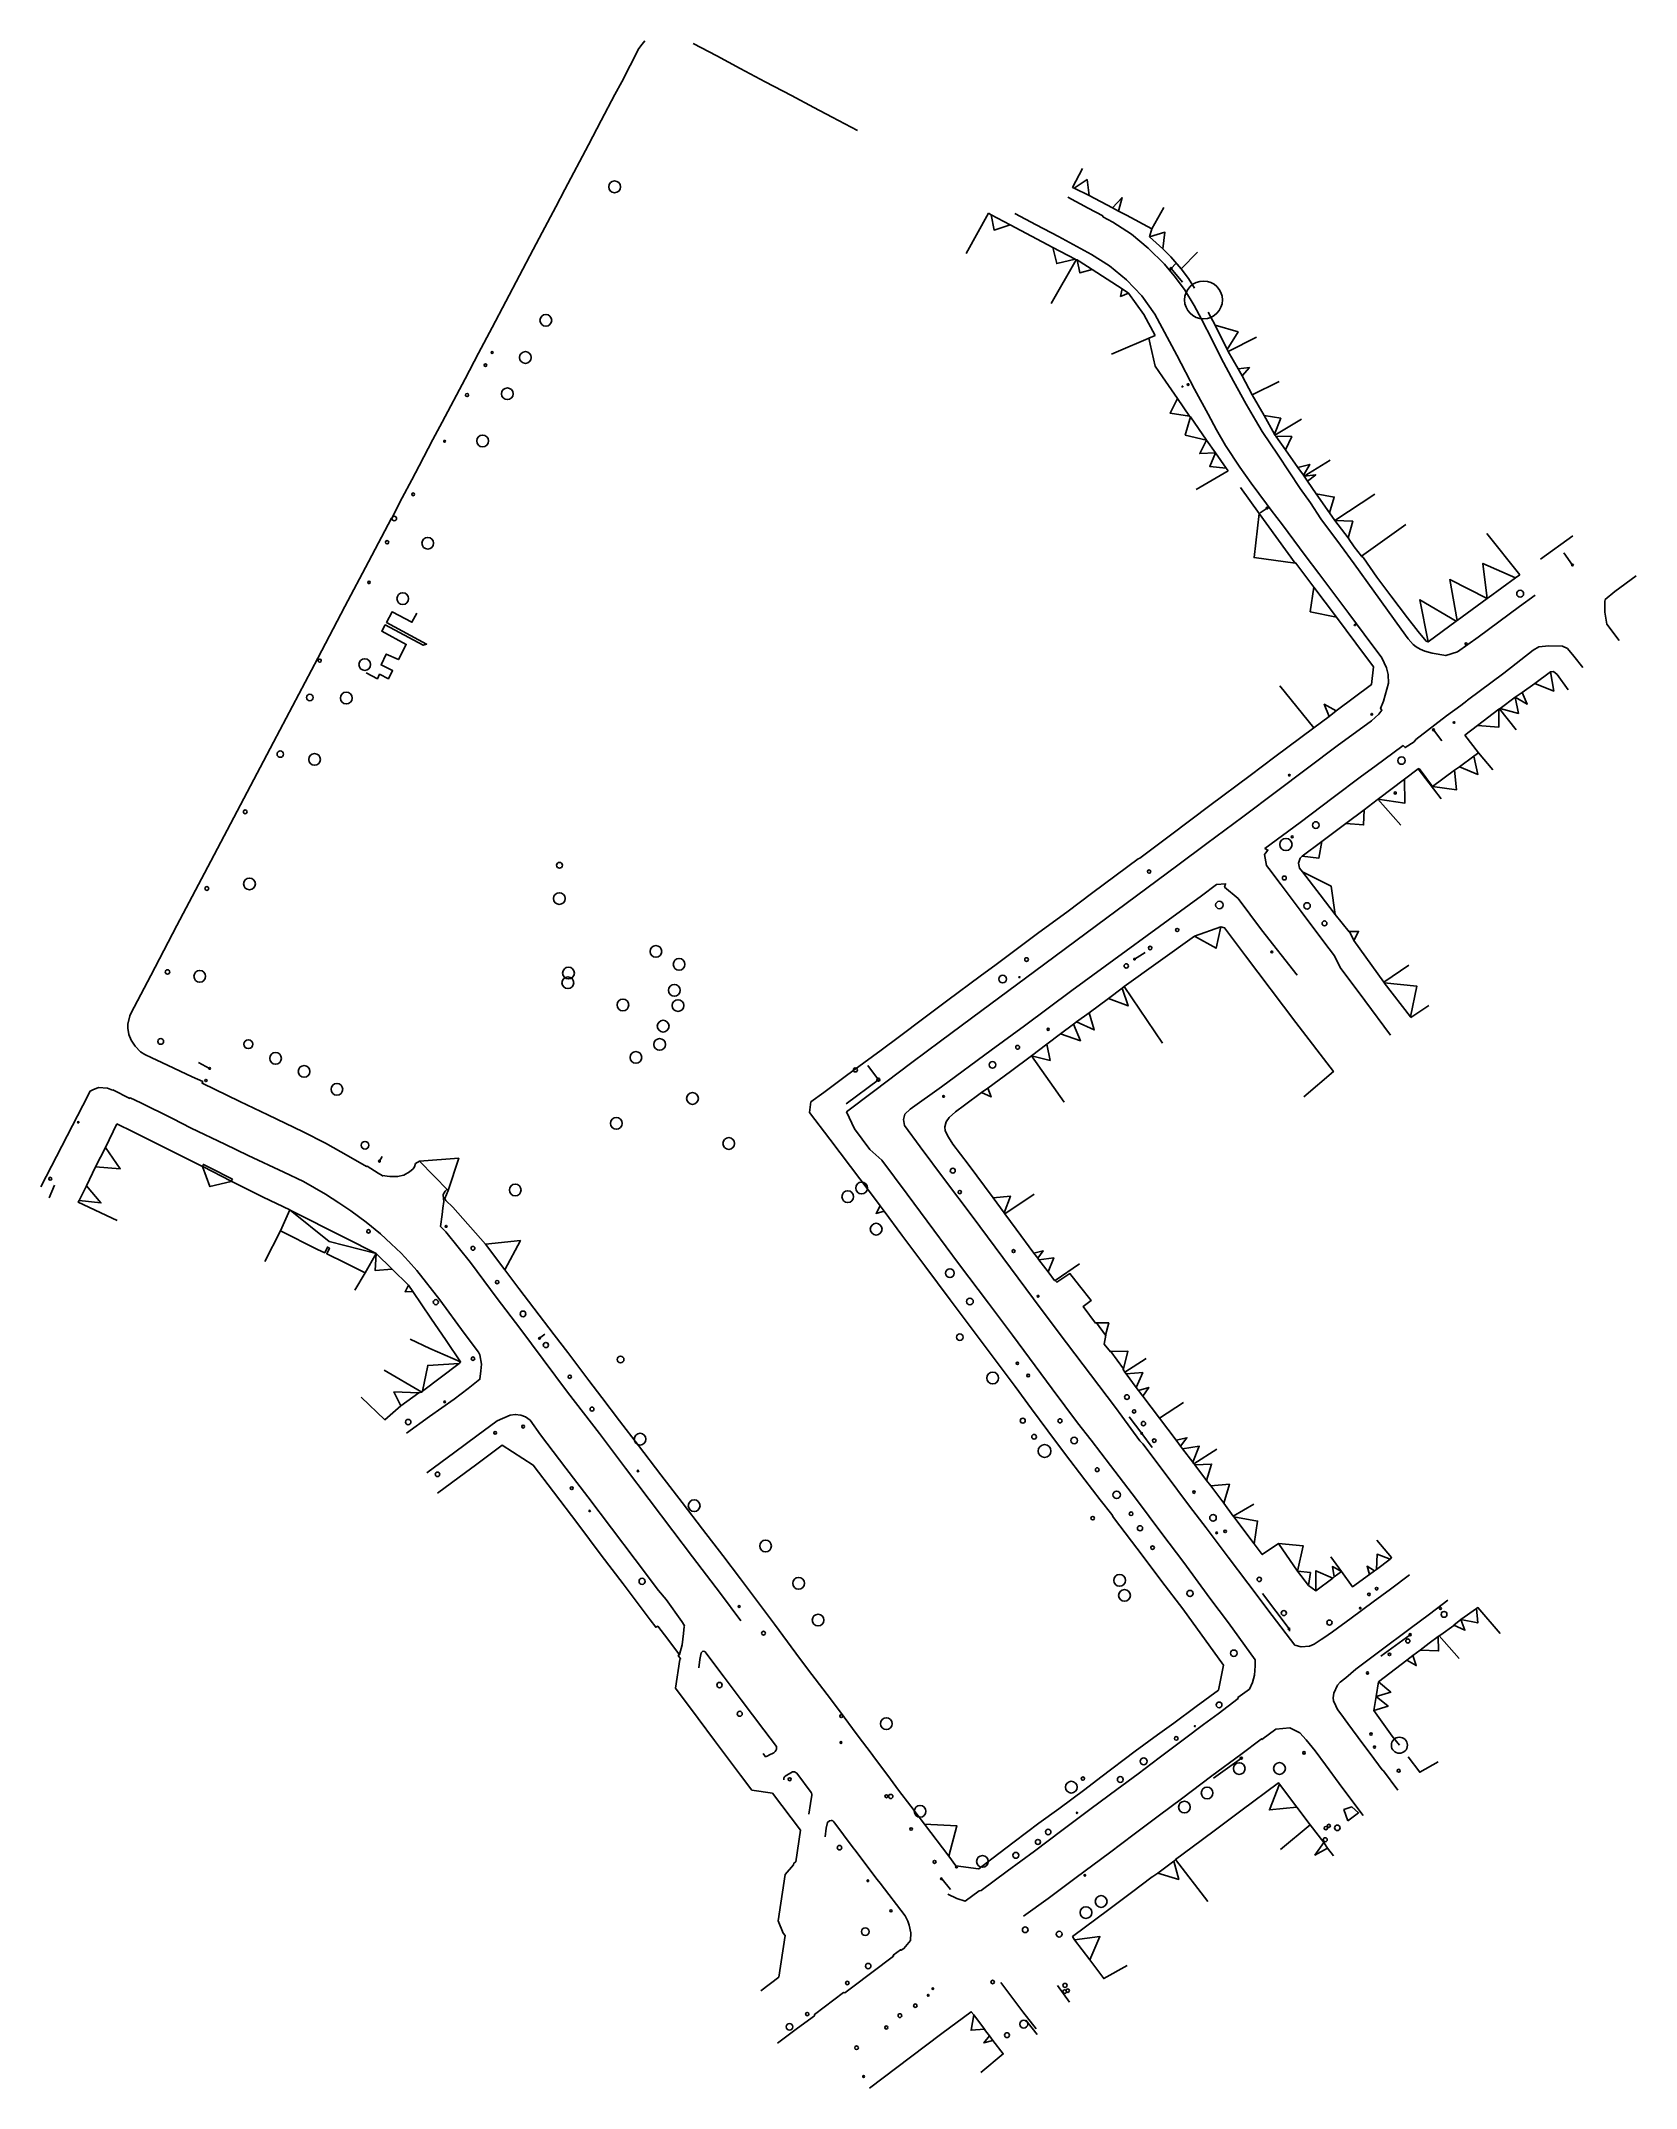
# Model space of a CAD drawing. Header units: metres. Extents: x 1059217 to 1059465, y 870775 to 871094.
import ezdxf

# ---------------------------------------------------------------- set-up
doc = ezdxf.new("R2010")
doc.units = ezdxf.units.M
for name, color, linetype in [('ARBOL', 124, 'Continuous'), ('ENTRADA', 153, 'Continuous'), ('PARAMENTO', 30, 'Continuous'), ('POSTES_TENSOR', 251, 'Continuous'), ('VIA', 253, 'Continuous')]:
    doc.layers.add(name, color=color, linetype=linetype)
doc.layers.add('FALTA PUNTO', color=1, linetype='Continuous', plot=False)

msp = doc.modelspace()

# ---------------------------------------------------------------- linework, layer by layer
at = {"layer": 'ARBOL', "elevation": 963.28}
msp.add_lwpolyline([(1059420.42, 870816.84), (1059421.03, 870817.29), (1059422.06, 870818.1), (1059421.01, 870819.01), (1059419.79, 870818.58)], close=True, dxfattribs=at)
at = {"layer": 'ARBOL'}
for centre, radius in [((1059306.1, 871071.55, 969.4), 0.924), ((1059295.38, 871050.74, 969.25), 0.914), ((1059285.96, 871043.75, 969.16), 0.2), ((1059286.99, 871045.73, 969.18), 0.152), ((1059292.19, 871044.95, 969.2), 0.914), ((1059289.38, 871039.29, 969.16), 0.914), ((1059283.1, 871039.09, 969.11), 0.24), ((1059279.59, 871031.89, 969.01), 0.135), ((1059285.52, 871031.94, 969.07), 0.914), ((1059274.71, 871023.62, 968.89), 0.214), ((1059270.64, 871016.15, 968.77), 0.26), ((1059276.97, 871015.99, 968.87), 0.914), ((1059267.82, 871009.88, 968.72), 0.192), ((1059273.08, 871007.36, 968.73), 0.914), ((1059447.26, 871008.13, 965.17), 0.537), ((1059267.15, 870997.08, 968.61), 0.914), ((1059258.59, 870991.95, 968.51), 0.498), ((1059264.27, 870991.86, 968.53), 0.914), ((1059436.95, 870988.05, 965.24), 0.113), ((1059253.98, 870983.12, 968.63), 0.497), ((1059259.33, 870982.29, 968.49), 0.914), ((1059428.77, 870982.11, 965.48), 0.58), ((1059427.79, 870977.06, 965.32), 0.162), ((1059248.52, 870974.12, 968.37), 0.289), ((1059410.75, 870969.03, 965.19), 0.954), ((1059415.4, 870972.06, 965.16), 0.523), ((1059249.18, 870962.89, 968.3), 0.914), ((1059297.51, 870965.79, 968.53), 0.451), ((1059389.41, 870964.81, 965.36), 0.263), ((1059410.5, 870963.81, 965.04), 0.302), ((1059242.53, 870962.18, 968.38), 0.294), ((1059297.48, 870960.6, 967.84), 0.914), ((1059400.37, 870959.6, 965.14), 0.583), ((1059414.04, 870959.46, 964.97), 0.498), ((1059416.75, 870956.73, 965.03), 0.38), ((1059393.8, 870955.71, 965.04), 0.249), ((1059312.53, 870952.36, 966.98), 0.914), ((1059316.15, 870950.35, 966.97), 0.914), ((1059370.31, 870951.09, 965.11), 0.289), ((1059389.58, 870952.9, 965.03), 0.279), ((1059236.4, 870949.17, 968.35), 0.346), ((1059241.43, 870948.48, 968.2), 0.914), ((1059298.81, 870947.48, 967.16), 0.914), ((1059298.91, 870948.99, 967.26), 0.914), ((1059366.59, 870948.05, 965.07), 0.599), ((1059385.85, 870950.1, 964.98), 0.339), ((1059307.39, 870944.02, 967.19), 0.914), ((1059315.41, 870946.3, 966.96), 0.914), ((1059315.98, 870943.92, 966.94), 0.914), ((1059313.67, 870940.71, 966.96), 0.914), ((1059235.34, 870938.34, 968.28), 0.448), ((1059249, 870937.9, 968.25), 0.692), ((1059313.12, 870937.86, 966.96), 0.914), ((1059373.69, 870940.22, 964.99), 0.173), ((1059253.25, 870935.69, 968.19), 0.914), ((1059309.42, 870935.84, 967.03), 0.914), ((1059365, 870934.67, 964.96), 0.516), ((1059368.92, 870937.42, 964.88), 0.297), ((1059257.7, 870933.65, 968.12), 0.914), ((1059262.81, 870930.87, 967.97), 0.914), ((1059343.62, 870933.89, 965.17), 0.318), ((1059318.24, 870929.44, 966.89), 0.914), ((1059222.49, 870925.73, 968.32), 0.107), ((1059306.36, 870925.56, 967.12), 0.914), ((1059267.19, 870922.15, 966.89), 0.602), ((1059323.89, 870922.42, 966.5), 0.914), ((1059218.13, 870916.92, 968.52), 0.227), ((1059290.61, 870915.18, 966.63), 0.914), ((1059344.6, 870915.48, 965.63), 0.914), ((1059358.81, 870918.18, 964.64), 0.386), ((1059342.44, 870914.13, 965.26), 0.914), ((1059346.87, 870909.07, 965.06), 0.914), ((1059267.74, 870908.72, 966.27), 0.273), ((1059284.02, 870906.08, 966.05), 0.294), ((1059368.28, 870905.64, 964.37), 0.234), ((1059358.36, 870902.21, 964.45), 0.692), ((1059287.79, 870900.82, 965.85), 0.266), ((1059278.23, 870897.69, 965.76), 0.399), ((1059291.82, 870895.86, 965.71), 0.445), ((1059361.49, 870897.79, 964.42), 0.523), ((1059295.38, 870891, 965.48), 0.402), ((1059359.9, 870892.22, 964.69), 0.507), ((1059284.01, 870888.87, 965.51), 0.274), ((1059307.03, 870888.75, 965.52), 0.528), ((1059365.04, 870885.86, 964.41), 0.914), ((1059368.88, 870888.17, 964.23), 0.188), ((1059299.11, 870886.06, 965.27), 0.252), ((1059370.57, 870886.25, 964.25), 0.22), ((1059302.58, 870881.02, 965.02), 0.304), ((1059385.96, 870882.89, 963.79), 0.358), ((1059387.07, 870880.66, 963.87), 0.256), ((1059273.92, 870879, 965.49), 0.422), ((1059287.48, 870877.32, 965.38), 0.191), ((1059291.84, 870878.29, 965.29), 0.224), ((1059310.07, 870876.33, 965.12), 0.914), ((1059369.72, 870879.21, 964.34), 0.388), ((1059375.52, 870879.19, 964.17), 0.321), ((1059388.54, 870878.76, 963.85), 0.327), ((1059371.49, 870876.7, 964.23), 0.365), ((1059373.12, 870874.48, 964.34), 1), ((1059377.74, 870876.12, 964.12), 0.515), ((1059390.21, 870876.1, 963.77), 0.284), ((1059278.48, 870870.84, 965.41), 0.354), ((1059381.33, 870871.57, 964.09), 0.29), ((1059299.41, 870868.69, 964.98), 0.226), ((1059384.36, 870867.66, 963.82), 0.579), ((1059396.4, 870868.07, 963.46), 0.184), ((1059302.21, 870865.15, 964.9), 0.108), ((1059318.5, 870865.96, 965.23), 0.914), ((1059386.61, 870864.71, 963.84), 0.285), ((1059399.38, 870864.06, 963.61), 0.514), ((1059380.62, 870864.01, 964.36), 0.274), ((1059388, 870862.44, 963.78), 0.402), ((1059401.28, 870861.96, 963.46), 0.2), ((1059329.63, 870859.68, 964.74), 0.914), ((1059389.95, 870859.42, 963.8), 0.283), ((1059384.82, 870854.32, 964.31), 0.914), ((1059406.59, 870854.47, 963.3), 0.347), ((1059310.39, 870854.16, 964.78), 0.479), ((1059334.78, 870853.86, 964.51), 0.914), ((1059385.58, 870851.97, 964.3), 0.914), ((1059395.8, 870852.28, 963.45), 0.48), ((1059423.69, 870852.14, 963.35), 0.209), ((1059424.89, 870853.02, 963.39), 0.21), ((1059337.82, 870848.13), 0.914), ((1059410.42, 870849.22, 963.28), 0.395), ((1059435.39, 870849.02, 964.03), 0.449), ((1059329.31, 870846.09, 964.37), 0.289), ((1059417.53, 870847.73, 963.24), 0.398), ((1059402.62, 870842.96, 963.68), 0.501), ((1059426.88, 870842.79, 963.38), 0.207), ((1059429.75, 870844.87, 963.3), 0.328), ((1059423.47, 870839.89, 963.26), 0.168), ((1059322.45, 870838, 964.39), 0.415), ((1059325.6, 870833.52, 964.48), 0.391), ((1059341.43, 870833.16, 964.11), 0.233), ((1059348.45, 870831.98, 964.35), 0.914), ((1059400.32, 870834.9, 963.44), 0.445), ((1059393.65, 870829.68, 963.34), 0.28), ((1059396.56, 870831.59, 963.29), 0.0851), ((1059424.03, 870830.35, 963.26), 0.18), ((1059388.57, 870826.11, 963.56), 0.523), ((1059413.56, 870827.43, 963.43), 0.201), ((1059333.39, 870823.32, 964.16), 0.242), ((1059377.29, 870822.08, 964.24), 0.914), ((1059384.93, 870823.27, 963.5), 0.45), ((1059403.47, 870824.98, 963.35), 0.914), ((1059409.74, 870824.99, 963.51), 0.914), ((1059428.32, 870824.64, 963.28), 0.236), ((1059348.46, 870820.67, 963.79), 0.226), ((1059349.14, 870820.63, 963.85), 0.329), ((1059394.92, 870818.97, 963.43), 0.914), ((1059398.46, 870821.18, 963.42), 0.914), ((1059353.72, 870818.32, 964.26), 0.914), ((1059378.18, 870818.07, 963.48), 0.0926), ((1059352.32, 870815.56, 963.88), 0.199), ((1059372.09, 870813.54, 963.61), 0.389), ((1059373.69, 870815.1, 963.63), 0.425), ((1059416.87, 870813.89, 963.51), 0.316), ((1059416.97, 870815.7, 963.55), 0.266), ((1059417.43, 870816.06, 963.62), 0.246), ((1059418.76, 870815.74, 963.41), 0.432), ((1059341.15, 870812.65, 964.02), 0.35), ((1059355.98, 870810.43, 963.8), 0.232), ((1059363.44, 870810.5, 964.43), 0.914), ((1059368.65, 870811.46, 963.7), 0.459), ((1059345.57, 870807.49, 963.97), 0.123), ((1059359.4, 870809.65, 963.73), 0.141), ((1059381.94, 870804.26, 963.75), 0.914), ((1059349.17, 870802.81, 963.95), 0.17), ((1059379.57, 870802.53, 963.74), 0.914), ((1059345.17, 870799.56, 964), 0.594), ((1059370.1, 870799.85, 963.73), 0.439), ((1059375.41, 870799.18, 963.85), 0.455), ((1059345.63, 870794.2, 963.85), 0.419), ((1059342.37, 870791.56, 963.92), 0.266), ((1059365.03, 870791.71, 963.71), 0.278), ((1059376.3, 870791.18, 963.66), 0.321), ((1059352.97, 870788.02, 963.82), 0.275), ((1059354.99, 870789.64, 963.83), 0.136), ((1059376.27, 870790.22, 963.63), 0.287), ((1059376.73, 870790.36, 963.66), 0.282), ((1059333.36, 870784.72, 963.99), 0.5), ((1059336.13, 870786.7, 963.91), 0.262), ((1059348.45, 870784.62, 963.92), 0.242), ((1059350.57, 870786.47, 963.89), 0.293), ((1059369.87, 870785.14, 963.77), 0.62), ((1059343.81, 870781.46, 963.94), 0.284), ((1059367.27, 870783.42, 963.74), 0.376), ((1059344.91, 870776.98, 963.92), 0.132)]:
    msp.add_circle(centre, radius, dxfattribs=at)
at = {"layer": 'ENTRADA'}
for points in [[(1059377.76, 871071.33), (1059380.06, 871070.18), (1059379.76, 871072.68)], [(1059425.06, 870976.08), (1059425.18, 870976.17), (1059429.25, 870979.19), (1059429.29, 870975.48)], [(1059420.07, 870972.29), (1059422.94, 870974.46), (1059422.84, 870972.08)], [(1059413.28, 870967.22), (1059416.36, 870969.52), (1059415.85, 870966.9)], [(1059418.42, 870958.1), (1059418.42, 870958.1), (1059416.06, 870961.16), (1059413.31, 870964.76), (1059417.82, 870962.53)], [(1059396.5, 870954.72), (1059400.59, 870956.18), (1059399.85, 870952.87)], [(1059421.34, 870954.09), (1059420.66, 870955.45), (1059422.08, 870955.49)], [(1059430.15, 870942.18), (1059426.08, 870947.47), (1059431.17, 870946.93)], [(1059383.07, 870945.01), (1059385.2, 870946.62), (1059386.14, 870943.88)], [(1059375.59, 870939.5), (1059377.65, 870941.02), (1059378.72, 870938.45)], [(1059378.08, 870941.37), (1059380.07, 870942.79), (1059380.86, 870940.14)], [(1059371.07, 870936.09), (1059373.48, 870937.88), (1059373.98, 870935.36)], [(1059363.3, 870930.38), (1059364.26, 870931.07), (1059364.79, 870929.69)], [(1059366.83, 870911.63), (1059365.09, 870913.96), (1059367.8, 870914.22)], [(1059372.07, 870904.56), (1059371.46, 870905.31), (1059372.88, 870905.69)], [(1059373.67, 870902.41), (1059372.25, 870904.28), (1059374.56, 870904.6)], [(1059382.64, 870892.55), (1059381.21, 870894.47), (1059383.12, 870894.45)], [(1059385.42, 870887.28), (1059383.43, 870889.98), (1059386.12, 870890.04)], [(1059387.41, 870884.39), (1059385.85, 870886.49), (1059388.42, 870886.72)], [(1059388.44, 870883.04), (1059387.76, 870883.93), (1059389.36, 870884.41)], [(1059394.29, 870875.22), (1059393.66, 870876.16), (1059395.3, 870876.54)], [(1059396.23, 870872.72), (1059394.63, 870874.8), (1059397.23, 870875.23)], [(1059398.39, 870869.9), (1059396.52, 870872.33), (1059399.15, 870872.45)], [(1059401.05, 870866.38), (1059399.04, 870869.05), (1059401.93, 870869.29)], [(1059402.61, 870864.24), (1059406.34, 870863.55), (1059405.8, 870860)], [(1059412.54, 870855.73), (1059409.6, 870860.05), (1059413.45, 870859.69)], [(1059427.01, 870857.6), (1059424.85, 870856.01), (1059424.96, 870858.38)], [(1059414.25, 870853.5), (1059412.54, 870855.73), (1059414.56, 870855.53)], [(1059418.07, 870854.65), (1059415.43, 870852.71), (1059415.43, 870855.82)], [(1059419.39, 870855.69), (1059418.26, 870854.86), (1059417.98, 870856.48)], [(1059424.56, 870855.81), (1059423.4, 870856.52), (1059423.78, 870855.23)], [(1059440.47, 870849.93), (1059438.02, 870848.2), (1059440.64, 870847.68)], [(1059438.02, 870848.2), (1059437.75, 870848), (1059436.94, 870847.35), (1059438.64, 870846.54)], [(1059390.77, 870808.7), (1059393.26, 870810.57), (1059394.03, 870807.69)], [(1059380.17, 870795.17), (1059377.79, 870798.31), (1059381.76, 870798.79)]]:
    msp.add_lwpolyline(points, close=True, dxfattribs=at)
for points, elevation in [([(1059383.71, 871068.28), (1059384.67, 871067.75), (1059385.2, 871069.88)], 966.77), ([(1059367.74, 871065.64), (1059364.78, 871067.18), (1059365.25, 871064.8)], 966.6), ([(1059389.5, 871063.76), (1059391.54, 871061.9), (1059391.89, 871064.47)], 966.77), ([(1059377.87, 871060.25), (1059374.41, 871062.09), (1059375.03, 871059.6)], 966.6), ([(1059380.54, 871058.69), (1059378.49, 871059.97), (1059378.22, 871060.17), (1059378.64, 871058.13)], 966.28), ([(1059386.19, 871054.95), (1059385.24, 871055.65), (1059384.96, 871054.48)], 966.28), ([(1059401.61, 871046.19), (1059399.7, 871049.97), (1059403.28, 871048.94)], 965.65), ([(1059403.91, 871042.07), (1059403.3, 871043.19), (1059405.06, 871043.37)], 965.65), ([(1059393.84, 871038.55), (1059395.74, 871035.82), (1059392.68, 871036.27)], 966.28), ([(1059395.85, 871035.68), (1059395.06, 871032.86), (1059398.37, 871032.08)], 966.28), ([(1059408.98, 871033), (1059407.34, 871035.89), (1059409.95, 871035.49)], 965.65), ([(1059398.37, 871032.08), (1059397.3, 871029.97), (1059399.77, 871030.07)], 966.02), ([(1059410.69, 871030.56), (1059409.16, 871032.66), (1059411.65, 871032.62)], 965.65), ([(1059399.77, 871030.07), (1059398.87, 871027.96), (1059401.44, 871027.68)], 965.97), ([(1059413.49, 871026.61), (1059412.62, 871027.79), (1059414.45, 871028.29)], 965.65), ([(1059414.11, 871025.65), (1059413.6, 871026.45), (1059415.4, 871026.67)], 965.65), ([(1059417.52, 871020.71), (1059415.47, 871023.7), (1059418.27, 871023.18)], 965.65), ([(1059412.2, 871012.87), (1059406.59, 871020.63), (1059405.79, 871013.76)], 965.47), ([(1059420.43, 871016.84), (1059418.39, 871019.53), (1059421.15, 871019.43)], 965.64), ([(1059446.53, 871010.62), (1059442.25, 871007.5), (1059442.13, 871007.38), (1059441.44, 871012.84)], 965.24), ([(1059418.61, 871004.46), (1059415.12, 871009.15), (1059414.55, 871005.31)], 965.47), ([(1059442.13, 871007.38), (1059437.42, 871003.97), (1059436.27, 871010.32)], 965.05), ([(1059437.27, 871003.85), (1059432.9, 871000.62), (1059431.62, 871007.18)], 965.08), ([(1059449.57, 870994.13), (1059452, 870995.93), (1059452.5, 870992.94)], 965.23), ([(1059446.49, 870991.98), (1059447.56, 870992.73), (1059448.33, 870990.9)], 965.23), ([(1059418.6, 870989.87), (1059417.46, 870988.99), (1059416.71, 870990.89)], 965.47), ([(1059440.6, 870987.56), (1059443.95, 870990.14), (1059443.92, 870987.31)], 965.33), ([(1059444.12, 870990.23), (1059446.49, 870991.98), (1059446.98, 870989.47)], 965.23), ([(1059437.78, 870981.16), (1059440.04, 870982.81), (1059440.67, 870979.95)], 965.23), ([(1059433.61, 870978.09), (1059437.04, 870980.64), (1059437.31, 870977.53)], 965.23), ([(1059226.73, 870921.78), (1059225.2, 870918.76), (1059229.04, 870918.48)], 968.45), ([(1059241.85, 870918.86), (1059241.89, 870918.83), (1059246.33, 870916.53), (1059246.31, 870916.51), (1059243.01, 870915.71)], 967.43), ([(1059223.76, 870915.84), (1059222.61, 870913.56), (1059226.01, 870913.15)], 968.5), ([(1059348.13, 870911.86), (1059346.85, 870911.51), (1059347.49, 870912.72)], 963.7), ([(1059268.91, 870905.25), (1059264.1, 870907.72), (1059255.52, 870912.02), (1059261.62, 870907.15)], 966.12), ([(1059289.01, 870902.72), (1059285.95, 870906.75), (1059291.42, 870907.3)], 963.7), ([(1059271.42, 870902.84), (1059268.77, 870902.64), (1059268.91, 870905.25)], 966.12), ([(1059273.97, 870900.34), (1059274.63, 870899.36), (1059273.44, 870899.32)], 966.03), ([(1059281.87, 870888.15), (1059276.98, 870887.84), (1059276.13, 870883.81)], 965.51), ([(1059275.56, 870883.55), (1059272.78, 870881.52), (1059271.7, 870883.69)], 965.65), ([(1059434.49, 870845.56), (1059433.09, 870844.52), (1059431.69, 870843.45), (1059434.53, 870843.33)], 963.4), ([(1059430.54, 870842.59), (1059429.6, 870841.89), (1059431.06, 870841.03)], 963.4), ([(1059424.83, 870836.22), (1059424.46, 870834.03), (1059426.67, 870834.71)], 963.4), ([(1059425.17, 870838.52), (1059424.83, 870836.22), (1059427.09, 870836.87)], 963.4), ([(1059409.73, 870822.54), (1059408.16, 870818.54), (1059412.42, 870818.99)], 963.56), ([(1059358.21, 870811.31), (1059354.38, 870816.29), (1059359.46, 870816.04)], 963.7), ([(1059362.09, 870786.57), (1059363.74, 870784.35), (1059361.67, 870784.2)], 963.87), ([(1059364.53, 870783.3), (1059363.66, 870782.21), (1059365.08, 870782.6)], 963.85)]:
    msp.add_lwpolyline(points, close=True, dxfattribs=dict(at, elevation=elevation))
for points, elevation in [([(1059280.13, 870915.08), (1059275.68, 870919.65), (1059281.79, 870920.13), (1059280.13, 870915.08)], 966.25), ([(1059416.65, 870813.44), (1059417.22, 870812.59), (1059415.26, 870811.5), (1059416.65, 870813.44)], 963.56)]:
    msp.add_lwpolyline(points, dxfattribs=dict(at, elevation=elevation))
at = {"layer": 'FALTA PUNTO'}
msp.add_circle((1059428.43, 870828.62, 963.33), 1.25, dxfattribs=at)
at = {"layer": 'PARAMENTO'}
for points in [[(1059379.04, 871074.39), (1059377.5, 871071.46), (1059377.76, 871071.33)], [(1059429.25, 870979.19), (1059431.35, 870980.81), (1059434.93, 870976.14)], [(1059431.35, 870980.81), (1059431.52, 870980.89)], [(1059422.94, 870974.46), (1059424.97, 870976), (1059425.06, 870976.08), (1059428.67, 870972.04)], [(1059416.36, 870969.52), (1059420.07, 870972.29)], [(1059413.31, 870964.76), (1059412.88, 870965.33), (1059412.72, 870966.12), (1059412.96, 870966.9), (1059413.28, 870967.22)], [(1059418.42, 870958.1), (1059420.61, 870955.44), (1059420.66, 870955.45)], [(1059385.55, 870946.88), (1059396.5, 870954.72)], [(1059400.59, 870956.18), (1059401.19, 870956.05), (1059404.43, 870951.65), (1059412.31, 870941.3), (1059418.16, 870933.64), (1059413.54, 870929.67)], [(1059425.99, 870947.59), (1059421.34, 870954.09)], [(1059426.08, 870947.47), (1059425.99, 870947.59), (1059429.89, 870950.21)], [(1059380.07, 870942.79), (1059383.07, 870945.01)], [(1059385.2, 870946.62), (1059385.55, 870946.88), (1059391.52, 870938.04)], [(1059377.65, 870941.02), (1059378.08, 870941.37)], [(1059430.24, 870942.06), (1059430.15, 870942.18)], [(1059433, 870943.92), (1059430.24, 870942.06)], [(1059373.48, 870937.88), (1059375.59, 870939.5)], [(1059364.26, 870931.07), (1059367.79, 870933.67), (1059371.07, 870936.08), (1059376.2, 870928.89)], [(1059371.07, 870936.08), (1059371.07, 870936.09)], [(1059365.09, 870913.96), (1059361.2, 870919.2), (1059358.84, 870922.32), (1059358.14, 870923.39), (1059357.64, 870924.41), (1059357.55, 870925), (1059357.78, 870925.82), (1059358.24, 870926.5), (1059359.23, 870927.37), (1059360.62, 870928.41), (1059363.3, 870930.38)], [(1059371.46, 870905.31), (1059368.69, 870909.08), (1059366.95, 870911.48), (1059371.52, 870914.53)], [(1059366.95, 870911.48), (1059366.83, 870911.63)], [(1059372.25, 870904.28), (1059372.07, 870904.56)], [(1059374.78, 870901.09), (1059378.58, 870903.67)], [(1059374.68, 870901.05), (1059373.67, 870902.41)], [(1059381.21, 870894.47), (1059381.17, 870894.47), (1059381.08, 870894.42), (1059379.12, 870896.99), (1059380.37, 870897.94), (1059378.56, 870900.21), (1059377.08, 870902.13), (1059375.04, 870900.8), (1059374.78, 870901.09), (1059374.68, 870901.05)], [(1059383.43, 870889.98), (1059383.4, 870889.94), (1059382.42, 870891.13), (1059382.67, 870892.52), (1059382.64, 870892.55)], [(1059385.64, 870886.77), (1059385.36, 870887.19), (1059385.42, 870887.28)], [(1059385.85, 870886.49), (1059385.64, 870886.77), (1059388.98, 870888.91)], [(1059387.76, 870883.93), (1059387.41, 870884.39)], [(1059391.02, 870879.6), (1059388.44, 870883.04)], [(1059393.66, 870876.16), (1059391.02, 870879.6), (1059394.78, 870882.07)], [(1059394.63, 870874.8), (1059394.29, 870875.22)], [(1059396.52, 870872.33), (1059396.39, 870872.48), (1059399.96, 870874.75)], [(1059396.39, 870872.48), (1059396.23, 870872.72)], [(1059399.04, 870869.05), (1059398.39, 870869.9)], [(1059402.54, 870864.35), (1059401.05, 870866.38)], [(1059405.74, 870866.21), (1059402.54, 870864.35), (1059402.61, 870864.24)], [(1059409.6, 870860.05), (1059407.06, 870858.33), (1059405.8, 870860), (1059407.06, 870858.33)], [(1059423.78, 870855.23), (1059421.11, 870853.33), (1059419.39, 870855.69), (1059417.74, 870858.01)], [(1059424.93, 870860.6), (1059427.2, 870857.88), (1059427.01, 870857.6)], [(1059418.07, 870854.65), (1059418.26, 870854.86)], [(1059424.85, 870856.01), (1059424.56, 870855.81)], [(1059415.43, 870852.71), (1059414.25, 870853.5)], [(1059444.14, 870846.05), (1059440.67, 870850.08), (1059440.47, 870849.93)], [(1059434.65, 870845.67), (1059434.49, 870845.56)], [(1059436.94, 870847.35), (1059436.91, 870847.27), (1059434.91, 870845.83), (1059434.65, 870845.67), (1059437.77, 870842.12)], [(1059434.47, 870826.05), (1059431.6, 870824.4), (1059429.82, 870826.8)], [(1059393.54, 870810.79), (1059396.14, 870812.72), (1059399.54, 870815.26), (1059403.72, 870818.38), (1059409.57, 870822.77), (1059409.73, 870822.54)], [(1059393.26, 870810.57), (1059393.54, 870810.79), (1059398.55, 870804.25)], [(1059377.79, 870798.31), (1059377.48, 870798.8), (1059383.13, 870803.02), (1059386.69, 870805.66), (1059389.91, 870808.08), (1059390.01, 870808.16), (1059390.77, 870808.7)], [(1059386.01, 870794.3), (1059382.36, 870792.24), (1059380.17, 870795.17)]]:
    msp.add_lwpolyline(points, dxfattribs=at)
for points, elevation in [([(1059380.06, 871070.18), (1059383.71, 871068.28)], 966.77), ([(1059364.39, 871067.45), (1059360.9, 871061.17)], 967.15), ([(1059364.78, 871067.18), (1059364.39, 871067.45)], 966.6), ([(1059374.41, 871062.09), (1059367.74, 871065.64)], 966.6), ([(1059384.67, 871067.75), (1059385.9, 871067.12), (1059389.82, 871064.98), (1059391.71, 871068.31)], 966.77), ([(1059389.82, 871064.98), (1059389.5, 871063.76)], 966.77), ([(1059378.06, 871060.18), (1059374.17, 871053.38)], 966.6), ([(1059378.06, 871060.18), (1059377.87, 871060.25)], 966.6), ([(1059378.22, 871060.17), (1059378.06, 871060.18)], 966.28), ([(1059391.54, 871061.9), (1059392.82, 871060.65), (1059394.42, 871058.77), (1059396.97, 871061.38)], 966.77), ([(1059385.24, 871055.65), (1059380.54, 871058.69)], 966.28), ([(1059394.42, 871058.77), (1059395.54, 871057.28), (1059396.51, 871055.78)], 966.77), ([(1059390.34, 871048.37), (1059388.59, 871051.66), (1059386.19, 871054.95)], 966.28), ([(1059399.7, 871049.97), (1059398.62, 871052.02)], 965.65), ([(1059390.34, 871048.37), (1059383.55, 871045.47)], 966.28), ([(1059390.34, 871048.37), (1059389.36, 871047.95), (1059389.57, 871047.03), (1059390.35, 871043.59), (1059391.48, 871041.95), (1059393.84, 871038.55)], 966.28), ([(1059403.3, 871043.19), (1059401.76, 871045.86), (1059406.16, 871048.12)], 965.65), ([(1059401.76, 871045.86), (1059401.61, 871046.19)], 965.65), ([(1059405.48, 871039.11), (1059403.91, 871042.07)], 965.65), ([(1059407.34, 871035.89), (1059405.48, 871039.11), (1059409.69, 871041.22)], 965.65), ([(1059395.74, 871035.82), (1059395.85, 871035.68)], 966.28), ([(1059409.16, 871032.66), (1059409.02, 871032.85), (1059413.18, 871035.31)], 965.65), ([(1059409.02, 871032.85), (1059408.98, 871033)], 965.65), ([(1059412.62, 871027.79), (1059410.69, 871030.56)], 965.65), ([(1059401.73, 871027.28), (1059396.74, 871024.37)], 965.9), ([(1059401.44, 871027.68), (1059401.73, 871027.28)], 965.92), ([(1059413.6, 871026.45), (1059417.64, 871028.96)], 965.65), ([(1059406.59, 871020.63), (1059403.68, 871024.66)], 965.47), ([(1059413.6, 871026.45), (1059413.49, 871026.61)], 965.65), ([(1059415.47, 871023.7), (1059414.11, 871025.65)], 965.65), ([(1059418.39, 871019.53), (1059424.62, 871023.64)], 965.65), ([(1059418.39, 871019.53), (1059417.52, 871020.71)], 965.65), ([(1059432.9, 871000.62), (1059432.62, 871000.71), (1059431.34, 871002.23), (1059429.72, 871004.36), (1059427.08, 871007.82), (1059424.92, 871010.73), (1059422.82, 871013.7), (1059422.54, 871013.98), (1059429.44, 871018.89)], 965.08), ([(1059422.54, 871013.98), (1059421.37, 871015.45), (1059421.06, 871015.88), (1059420.8, 871016.27), (1059420.43, 871016.84)], 965.08), ([(1059447.21, 871011.08), (1059442.08, 871017.51)], 965.24), ([(1059455.48, 871017.17), (1059450.45, 871013.5)], 965.18), ([(1059415.12, 871009.15), (1059412.3, 871012.89), (1059412.2, 871012.87)], 965.47), ([(1059447.21, 871011.08), (1059447.19, 871011.08), (1059446.53, 871010.62)], 965.24), ([(1059418.6, 870989.87), (1059424.08, 870993.95), (1059424.38, 870996.73), (1059421.65, 871000.41), (1059418.61, 871004.46)], 965.47), ([(1059437.42, 871003.97), (1059437.27, 871003.85)], 965.09), ([(1059452, 870995.93), (1059452.48, 870995.98), (1059453.01, 870995.54), (1059454.75, 870993.14)], 965.23), ([(1059415.12, 870987.23), (1059409.77, 870993.76)], 963.7), ([(1059447.56, 870992.73), (1059449.57, 870994.13)], 965.23), ([(1059415.12, 870987.23), (1059417.46, 870988.99)], 963.7), ([(1059443.95, 870990.14), (1059444.05, 870990.19)], 965.33), ([(1059444.05, 870990.19), (1059444.12, 870990.23)], 965.23), ([(1059444.05, 870990.19), (1059446.63, 870986.9)], 965.23), ([(1059347.49, 870912.72), (1059347.1, 870913.27), (1059342.86, 870918.85), (1059339.64, 870923.12), (1059336.49, 870927.27), (1059336.68, 870928.9), (1059338.69, 870930.37), (1059342.27, 870933.01), (1059347.67, 870936.98), (1059350.5, 870939.09), (1059354.31, 870941.95), (1059358.05, 870944.75), (1059363.1, 870948.53), (1059365.56, 870950.32), (1059372.23, 870955.3), (1059376.61, 870958.5), (1059380.66, 870961.57), (1059387.72, 870966.81), (1059387.99, 870966.92), (1059392.76, 870970.51), (1059398.88, 870975.13), (1059405.19, 870979.81), (1059409.04, 870982.69), (1059415.12, 870987.23)], 963.7), ([(1059438.64, 870986.05), (1059440.6, 870987.56)], 965.33), ([(1059438.64, 870986.05), (1059440.74, 870983.32), (1059442.99, 870980.68)], 965.33), ([(1059440.04, 870982.81), (1059440.74, 870983.32)], 965.23), ([(1059431.52, 870980.89), (1059433.61, 870978.09)], 965.23), ([(1059437.04, 870980.64), (1059437.78, 870981.16)], 965.23), ([(1059228.52, 870925.47), (1059226.73, 870921.78)], 968.45), ([(1059228.52, 870925.47), (1059231.05, 870924.24), (1059233.65, 870922.94), (1059235.2, 870922.18), (1059238.75, 870920.41)], 968.45), ([(1059223.76, 870915.84), (1059225.2, 870918.76)], 968.5), ([(1059238.75, 870920.41), (1059241.85, 870918.86)], 967.56), ([(1059241.85, 870918.86), (1059241.99, 870919.16), (1059242.94, 870918.68), (1059246.53, 870916.85)], 967.56), ([(1059246.53, 870916.85), (1059246.33, 870916.53), (1059248.32, 870915.57), (1059251.33, 870914.08), (1059255.49, 870912.07)], 967.18), ([(1059222.61, 870913.56), (1059222.49, 870913.27), (1059228.56, 870910.42)], 968.5), ([(1059285.95, 870906.75), (1059280.87, 870912.52), (1059279.77, 870913.52), (1059279.64, 870913.87), (1059280.13, 870915.08)], 963.7), ([(1059255.49, 870912.07), (1059254, 870908.81)], 967.18), ([(1059255.52, 870912.02), (1059255.49, 870912.07)], 966.12), ([(1059359.25, 870809.82), (1059359.29, 870809.81), (1059362.82, 870809.34), (1059362.85, 870809.34), (1059364.89, 870810.92), (1059368.4, 870813.56), (1059372.25, 870816.46), (1059375.34, 870818.73), (1059379.38, 870821.73), (1059381.9, 870823.62), (1059387.24, 870827.67), (1059390.75, 870830.26), (1059393.25, 870832.07), (1059396.77, 870834.67), (1059400.23, 870837.22), (1059400.99, 870841.1), (1059394.66, 870849.87), (1059391.42, 870854.15), (1059388.5, 870858.04), (1059383.85, 870864.1), (1059383.62, 870864.6), (1059381.81, 870866.88), (1059379.4, 870870), (1059376.25, 870874.16), (1059373.65, 870877.61), (1059371.1, 870881.05), (1059368.52, 870884.52), (1059364.46, 870889.92), (1059361.81, 870893.47), (1059358.43, 870898.03), (1059354.48, 870903.33), (1059350.87, 870908.13), (1059348.13, 870911.86)], 963.7), ([(1059254, 870908.81), (1059251.59, 870904.02)], 966.79), ([(1059254, 870908.81), (1059259.8, 870905.92), (1059260.92, 870905.4), (1059261.33, 870906.27), (1059261.64, 870906.1), (1059261.23, 870905.23), (1059264.1, 870903.81), (1059267.2, 870902.25)], 967.18), ([(1059268.91, 870905.25), (1059267.2, 870902.25)], 966.12), ([(1059271.42, 870902.84), (1059273.97, 870900.34)], 967.18), ([(1059354.38, 870816.29), (1059352.28, 870819.11), (1059350.36, 870821.64), (1059348.69, 870823.89), (1059346.46, 870826.86), (1059346.23, 870827.15), (1059343.91, 870830.26), (1059341.13, 870833.96), (1059339.21, 870836.53), (1059336.19, 870840.53), (1059334.35, 870842.98), (1059331, 870847.48), (1059325.73, 870854.55), (1059322.95, 870858.21), (1059319.8, 870862.32), (1059316.63, 870866.48), (1059313.32, 870870.78), (1059309.82, 870875.35), (1059306.88, 870879.18), (1059304.09, 870882.82), (1059302.09, 870885.46), (1059298.79, 870889.82), (1059296.68, 870892.58), (1059293.53, 870896.73), (1059291.15, 870899.84), (1059289.01, 870902.72)], 963.7), ([(1059267.2, 870902.25), (1059265.58, 870899.57)], 966.12), ([(1059274.63, 870899.36), (1059277.47, 870895.21), (1059279.86, 870891.71), (1059282.09, 870888.38), (1059277.3, 870890.44), (1059274.21, 870891.91)], 967.18), ([(1059276.04, 870883.65), (1059270.16, 870887.11)], 965.65), ([(1059282.09, 870888.38), (1059281.87, 870888.15)], 965.51), ([(1059276.04, 870883.65), (1059275.56, 870883.55)], 965.65), ([(1059276.13, 870883.81), (1059276.04, 870883.65)], 965.51), ([(1059272.78, 870881.52), (1059270.26, 870879.35), (1059266.6, 870882.88)], 965.63), ([(1059278.49, 870867.89), (1059282.83, 870871.15), (1059284.42, 870872.29), (1059288.57, 870875.39), (1059293.41, 870872.28), (1059296.55, 870868.12), (1059300.34, 870863.12), (1059304.01, 870858.27), (1059307.43, 870853.77), (1059310.39, 870849.85), (1059311.63, 870848.19), (1059312.52, 870847), (1059312.83, 870847.16), (1059313.85, 870845.85), (1059315.94, 870843.1), (1059316.17, 870842.78), (1059316.19, 870842.76), (1059316, 870842.59), (1059316.37, 870842.08), (1059316.25, 870841.97), (1059315.58, 870837.49), (1059319.12, 870832.77), (1059321.68, 870829.36), (1059325.72, 870823.96), (1059327.5, 870821.61), (1059330.73, 870821.15)], 965.43), ([(1059430.54, 870842.59), (1059431.69, 870843.45)], 963.4), ([(1059429.6, 870841.89), (1059425.17, 870838.52)], 963.4), ([(1059424.46, 870834.03), (1059427.32, 870830.05)], 963.4), ([(1059427.32, 870830.05), (1059428.43, 870828.62)], 963.33), ([(1059328.89, 870790.35), (1059331.7, 870792.47), (1059332.66, 870798.95), (1059332.37, 870799.33), (1059331.62, 870801.24), (1059332.68, 870808.46), (1059333.96, 870810), (1059334.06, 870810.25), (1059334.33, 870810.46), (1059335.05, 870815.38), (1059330.73, 870821.15)], 964.22), ([(1059412.42, 870818.99), (1059414.54, 870816.23), (1059409.88, 870812.34)], 963.56), ([(1059414.54, 870816.23), (1059416.65, 870813.44)], 963.56), ([(1059359.29, 870809.81), (1059358.21, 870811.31)], 963.7), ([(1059417.22, 870812.59), (1059418.15, 870811.39)], 963.55), ([(1059345.81, 870775.18), (1059352.2, 870779.99), (1059357.1, 870783.68), (1059361.68, 870787.07), (1059362.09, 870786.57)], 963.89), ([(1059365.08, 870782.6), (1059366.68, 870780.5), (1059363.21, 870777.62)], 963.83), ([(1059363.74, 870784.35), (1059363.93, 870784.1), (1059364.53, 870783.3)], 963.87)]:
    msp.add_lwpolyline(points, dxfattribs=dict(at, elevation=elevation))
msp.add_circle((1059397.9, 871053.92), 2.95, dxfattribs=at)
at = {"layer": 'POSTES_TENSOR'}
for points, elevation in [([(1059393.57, 871059.6), (1059392.87, 871058.81)], 966.36), ([(1059394.61, 871056.67), (1059392.87, 871058.81)], 966.3), ([(1059406.72, 871020.71), (1059407.8, 871021.48)], 965.72), ([(1059455.41, 871012.6), (1059454.06, 871014.5)], 964.97), ([(1059433.76, 870986.92), (1059435.03, 870985.18)], 965.14), ([(1059388.8, 870952.2), (1059387.14, 870951.16)], 964.91), ([(1059242.97, 870934.13), (1059241.24, 870935.04)], 967.5), ([(1059345.56, 870934.6), (1059347.21, 870932.36)], 965.09), ([(1059347.21, 870932.36), (1059342.2, 870928.61)], 964.73), ([(1059269.44, 870919.67), (1059269.87, 870920.42)], 966.5), ([(1059294.39, 870892.05), (1059295.23, 870892.7)], 965.45), ([(1059388.26, 870877.24), (1059386.3, 870879.82)], 963.72), ([(1059389.91, 870875.04), (1059388.26, 870877.24)], 963.68), ([(1059411.23, 870846.77), (1059407.09, 870852.25)], 963.12), ([(1059411.29, 870846.4), (1059411.23, 870846.77)], 963.11), ([(1059430.11, 870845.85), (1059425.54, 870842.5)], 963.2), ([(1059399.44, 870823.48), (1059403.8, 870826.6)], 963.34), ([(1059358.46, 870806.14), (1059357.14, 870807.72)], 963.86)]:
    msp.add_lwpolyline(points, dxfattribs=dict(at, elevation=elevation))
at = {"layer": 'POSTES_TENSOR', "color": 1}
for points, elevation in [([(1059218.8, 870915.93), (1059217.93, 870913.97)], 968.38), ([(1059370.21, 870785.77), (1059371.95, 870783.54)], 963.68)]:
    msp.add_lwpolyline(points, dxfattribs=dict(at, elevation=elevation))
at = {"layer": 'POSTES_TENSOR'}
for centre, radius in [((1059392.87, 871058.81, 966.36), 0.147), ((1059394.61, 871040.41, 966.14), 0.0837), ((1059395.5, 871040.73, 966.13), 0.128), ((1059407.8, 871021.48, 965.71), 0.142), ((1059271.75, 871019.84, 968.82), 0.356), ((1059455.41, 871012.6, 964.97), 0.145), ((1059421.51, 871003.26, 965.41), 0.105), ((1059438.82, 871000.33, 965.1), 0.158), ((1059260.13, 870997.69, 968.55), 0.247), ((1059424.13, 870989.33, 965.35), 0.131), ((1059433.76, 870986.92, 965.14), 0.15), ((1059411.28, 870979.84, 965.19), 0.123), ((1059411.73, 870970.21, 965.21), 0.147), ((1059387.14, 870951.16, 964.92), 0.123), ((1059408.55, 870952.29, 965.07), 0.137), ((1059369.21, 870948.35, 964.98), 0.103), ((1059242.4, 870932.24, 967.42), 0.177), ((1059242.97, 870934.13, 967.5), 0.139), ((1059357.37, 870929.76, 964.73), 0.131), ((1059269.44, 870919.67, 966.5), 0.133), ((1059279.83, 870909.5, 966.09), 0.142), ((1059372.12, 870898.61, 963.9), 0.133), ((1059294.39, 870892.05, 965.45), 0.135), ((1059279.61, 870882.14, 965.25), 0.135), ((1059388.26, 870877.24, 963.72), 0.137), ((1059309.75, 870871.37, 964.9), 0.136), ((1059399.96, 870861.72, 963.37), 0.128), ((1059325.51, 870850.24, 964.41), 0.138), ((1059422.33, 870849.99, 963.16), 0.117), ((1059434.82, 870849.94, 963.18), 0.154), ((1059411.23, 870846.77, 963.12), 0.126), ((1059430.11, 870845.85, 963.2), 0.179), ((1059341.38, 870829.04, 964.05), 0.138), ((1059403.8, 870826.6, 963.33), 0.171), ((1059424.55, 870828.34, 963.18), 0.154), ((1059379.09, 870823.41, 964.2), 0.259), ((1059357.04, 870807.8, 963.76), 0.123), ((1059379.4, 870808.35, 963.6), 0.117), ((1059355.7, 870790.67, 963.82), 0.125)]:
    msp.add_circle(centre, radius, dxfattribs=at)
at = {"layer": 'POSTES_TENSOR', "color": 1}
for centre, radius in [((1059347.21, 870932.36, 964.73), 0.239), ((1059359.91, 870914.84, 964.43), 0.26)]:
    msp.add_circle(centre, radius, dxfattribs=at)
at = {"layer": 'VIA'}
for points, elevation in [([(1059310.8, 871094.29), (1059310.38, 871093.81), (1059309.9, 871093.09), (1059308.53, 871090.49), (1059307.2, 871087.92), (1059306.14, 871085.92), (1059304.02, 871081.91), (1059302.02, 871078.11), (1059298.36, 871071.16), (1059296.92, 871068.44), (1059294.81, 871064.45), (1059293.41, 871061.77), (1059291.26, 871057.71), (1059289.14, 871053.69), (1059287.01, 871049.64), (1059284.9, 871045.64), (1059282.78, 871041.62), (1059279.21, 871034.86), (1059277.77, 871032.14), (1059275.62, 871028.06), (1059274.5, 871025.88), (1059272.99, 871023.07), (1059271.4, 871020.03), (1059271.32, 871019.91), (1059267.75, 871013.1), (1059264.07, 871006.12), (1059259.83, 870998.07), (1059252.92, 870984.98), (1059243.17, 870966.45), (1059237.86, 870956.39), (1059233.79, 870948.61), (1059230.7, 870942.69), (1059230.51, 870942.34), (1059230.22, 870941.04), (1059230.22, 870940.4), (1059230.36, 870939.4), (1059230.72, 870938.55), (1059231.34, 870937.57), (1059232.19, 870936.73), (1059232.88, 870936.31), (1059233.95, 870935.78), (1059235.54, 870935.06), (1059240.24, 870932.82), (1059241.89, 870932.06), (1059241.78, 870931.85), (1059247.66, 870928.97), (1059252.05, 870926.9), (1059257.57, 870924.24), (1059261.03, 870922.46), (1059264.62, 870920.46), (1059267.41, 870918.86), (1059267.54, 870918.91), (1059269.22, 870917.78), (1059269.89, 870917.45), (1059270.03, 870917.34)], 969.5), ([(1059343.98, 871080.33), (1059340.01, 871082.42), (1059337.14, 871083.93), (1059333.65, 871085.77), (1059329.59, 871087.92), (1059325.69, 871090), (1059322.02, 871091.98), (1059318.36, 871093.92)], 967.99), ([(1059376.74, 871069.94), (1059379.93, 871068.25), (1059382.22, 871067.03), (1059382.19, 871066.89), (1059383.74, 871066.02), (1059386.69, 871064.17), (1059389.29, 871062.01), (1059391.83, 871059.52), (1059393.33, 871057.68), (1059394.96, 871055.57), (1059396.46, 871053.07), (1059397.61, 871050.94), (1059399.32, 871047.6), (1059400.67, 871044.82), (1059402.57, 871041.28), (1059404.57, 871037.67), (1059405.98, 871035.19), (1059407.06, 871033.4), (1059409.54, 871029.73), (1059412.95, 871024.55), (1059414.6, 871022.27), (1059416.21, 871019.82), (1059419.26, 871015.71), (1059421.36, 871012.8), (1059424.47, 871008.52), (1059428.7, 871002.58), (1059429.82, 871001.07), (1059430.6, 871000.2), (1059431.03, 870999.84), (1059431.65, 870999.49), (1059432.39, 870999.18), (1059433.54, 870998.84), (1059435.66, 870998.47), (1059437.5, 870999.06), (1059440.7, 871001.34), (1059447.18, 871006.15), (1059449.62, 871007.9)], 966.77), ([(1059358.02, 870805.41), (1059359.47, 870804.71), (1059360.76, 870804.29), (1059362.94, 870805.92), (1059363.24, 870805.95), (1059367.28, 870808.97), (1059371.54, 870812.13), (1059375.8, 870815.33), (1059380.4, 870818.76), (1059384.41, 870821.74), (1059387.69, 870824.17), (1059390.98, 870826.64), (1059394.93, 870829.6), (1059397.89, 870831.83), (1059400.16, 870833.5), (1059403.32, 870835.92), (1059403.26, 870836.06), (1059405.06, 870837.38), (1059405.55, 870838.42), (1059405.83, 870839.55), (1059405.97, 870841), (1059405.93, 870841.94), (1059401.81, 870847.71), (1059398.9, 870851.55), (1059394.84, 870857.08), (1059391.4, 870861.63), (1059387.45, 870866.9), (1059383.4, 870872.2), (1059380.41, 870876.15), (1059378.26, 870878.86), (1059374.32, 870884.18), (1059368.11, 870892.52), (1059364.37, 870897.53), (1059359.69, 870903.71), (1059355.85, 870908.93), (1059351.71, 870914.53), (1059347.77, 870919.82), (1059345.87, 870921.5), (1059343.47, 870924.73), (1059342.25, 870927.35), (1059346.47, 870930.53), (1059352.43, 870935.07), (1059356.9, 870938.38), (1059361.74, 870941.98), (1059373.14, 870950.44), (1059393.91, 870965.8), (1059398.43, 870969.18), (1059404.02, 870973.36), (1059409.3, 870977.29), (1059418.73, 870984.42), (1059424.06, 870988.33), (1059425.24, 870989.37), (1059425.7, 870989.98), (1059425.5, 870990.23), (1059425.98, 870991.39), (1059426.74, 870994.19), (1059426.68, 870995.51), (1059426.4, 870996.58), (1059425.72, 870998.15), (1059422.96, 871001.81), (1059420.54, 871005.04), (1059418.22, 871008.15), (1059415.85, 871011.3), (1059413.77, 871014.09), (1059410.23, 871018.84), (1059408.42, 871021.17), (1059407.72, 871022.15), (1059405.33, 871025.35), (1059403.54, 871027.84), (1059401.34, 871031.21), (1059399.93, 871033.68), (1059398.64, 871036.09), (1059396.49, 871040.02), (1059393.75, 871045.33), (1059390.29, 871051.7), (1059388.28, 871054.56), (1059385.9, 871057.03), (1059383.22, 871059.24), (1059380.46, 871060.99), (1059378.17, 871062.27), (1059375.31, 871063.79), (1059371.81, 871065.65), (1059368.51, 871067.38)], 963.59), ([(1059462.7, 871000.81), (1059460.78, 871003.37), (1059460.44, 871005.26), (1059460.48, 871006.89), (1059460.48, 871006.89), (1059460.5, 871007.22), (1059462.04, 871008.48), (1059465.32, 871010.92)], 964.86), ([(1059267.36, 870995.78), (1059269.13, 870994.86), (1059269.47, 870995.57), (1059270.83, 870994.87), (1059271.48, 870996.13), (1059269.7, 870997.02), (1059270.51, 870998.72), (1059272.39, 870997.85), (1059273.62, 871000.21), (1059269.81, 871002.27), (1059270.34, 871003.27), (1059276.28, 871000.09), (1059276.79, 871000.26), (1059270.54, 871003.65), (1059271.41, 871005.3), (1059274.51, 871003.68), (1059275.29, 871005.07)], 968.68), ([(1059457.04, 870996.62), (1059455.65, 870998.39), (1059454.63, 870999.59), (1059453.85, 870999.97), (1059451.72, 870999.99), (1059450.17, 870999.87), (1059449.28, 870999.3), (1059444.72, 870995.76), (1059439.04, 870991.55), (1059438.96, 870991.43), (1059438.02, 870990.7), (1059435.79, 870989.11), (1059430.97, 870985.38), (1059430.72, 870985.06), (1059429.31, 870984.13), (1059429.03, 870984.44), (1059424.63, 870981.21), (1059422.55, 870979.67), (1059418.12, 870976.37), (1059412.96, 870972.47), (1059407.47, 870968.39), (1059407.95, 870968.15), (1059407.56, 870967.69), (1059407.43, 870967.49), (1059407.72, 870965.75), (1059408.06, 870965.29), (1059409.99, 870962.76), (1059413.1, 870958.58), (1059416.64, 870953.88), (1059418.3, 870951.69), (1059419.18, 870949.85), (1059423.07, 870944.71), (1059427.04, 870939.33)], 964.8), ([(1059412.5, 870948.64), (1059406.95, 870955.74), (1059403.29, 870960.59), (1059401.18, 870962.39), (1059401.35, 870962.9), (1059399.91, 870962.77), (1059397.59, 870961.02), (1059377.38, 870946.27), (1059369.98, 870940.77), (1059364.82, 870936.97), (1059357.05, 870931.25), (1059352.17, 870927.76), (1059351.35, 870927), (1059351.14, 870926.16), (1059351.3, 870925.22), (1059353.73, 870921.88), (1059357.53, 870916.79), (1059361.82, 870911.07), (1059371.41, 870898.2), (1059375.24, 870893.07), (1059384.18, 870881.27), (1059385.19, 870879.93), (1059387.95, 870876.09), (1059388.46, 870875.58), (1059391.92, 870870.98), (1059395.71, 870865.87), (1059398.33, 870862.5), (1059401.72, 870857.96), (1059404.81, 870853.89), (1059408.61, 870848.83), (1059412.15, 870844.23), (1059413.14, 870843.96), (1059414.42, 870844.06), (1059415.14, 870844.4), (1059416.24, 870845.09), (1059416.68, 870845.36), (1059418.02, 870846.3), (1059420.92, 870848.41), (1059424.36, 870850.96), (1059427.04, 870852.97), (1059430, 870855.17)], 964.73), ([(1059216.67, 870915.67), (1059220.75, 870923.64), (1059223.21, 870928.35), (1059224.37, 870930.58), (1059224.74, 870930.81), (1059225.62, 870931.15), (1059227.07, 870931.07), (1059227.83, 870930.75), (1059227.87, 870930.77), (1059230.52, 870929.45), (1059230.57, 870929.55), (1059232.22, 870928.78), (1059236.95, 870926.44), (1059237.18, 870926.32), (1059240.07, 870924.8), (1059245.32, 870922.32), (1059248.98, 870920.54), (1059254.52, 870917.93), (1059257.6, 870916.49), (1059261.02, 870914.53), (1059263.13, 870913.19), (1059264.98, 870911.95), (1059267.36, 870910.15), (1059269.58, 870908.34), (1059271.28, 870906.8), (1059272.84, 870905.35), (1059273.99, 870904.08), (1059275.27, 870902.64), (1059278.84, 870898.05), (1059282.67, 870892.87), (1059284.87, 870889.91), (1059285.1, 870889.46), (1059285.33, 870888.04), (1059285.22, 870887), (1059285.09, 870885.66), (1059283.26, 870884.24), (1059281.08, 870882.55), (1059277.24, 870879.89), (1059273.68, 870877.26)], 968.19), ([(1059269.89, 870917.45), (1059271.04, 870917.27), (1059272.27, 870917.27), (1059273.23, 870917.51), (1059274.15, 870918.02), (1059274.72, 870918.49), (1059274.93, 870918.78), (1059275.08, 870919.3), (1059275.68, 870919.65)], 966.3), ([(1059278.98, 870909.48), (1059279.2, 870911.37), (1059279.3, 870912.36), (1059279.49, 870913.4), (1059279.4, 870913.8), (1059279.37, 870914.45), (1059279.66, 870914.98), (1059279.94, 870915.27)], 965.94), ([(1059278.97, 870909.5), (1059279.79, 870908.65), (1059283.61, 870903.85), (1059287.81, 870898.28), (1059291.33, 870893.61), (1059294.97, 870888.75), (1059298.78, 870883.66), (1059303.73, 870877.2), (1059307.81, 870871.8), (1059311.48, 870866.93), (1059315.17, 870862.04), (1059318.23, 870857.99), (1059322.59, 870852.29), (1059325.77, 870848.03)], 969.5), ([(1059276.83, 870871.06), (1059281.2, 870874.29), (1059284.61, 870876.85), (1059287.78, 870879.19), (1059289.81, 870880.08), (1059290.6, 870880.2), (1059291.49, 870880.05), (1059292.21, 870879.79), (1059292.92, 870879.27), (1059294.57, 870877.03), (1059298.52, 870871.8), (1059301.9, 870867.34), (1059305.61, 870862.44), (1059309.31, 870857.58), (1059312.94, 870852.76), (1059314.11, 870851.35), (1059316.56, 870847.93), (1059316.96, 870847.35), (1059316.98, 870847.17), (1059316.95, 870847.11)], 965.26), ([(1059435.98, 870851.21), (1059433.15, 870849.07), (1059430.13, 870846.84), (1059425.37, 870843.26), (1059421.62, 870840.47), (1059420.07, 870839.14), (1059419.22, 870838.46), (1059418.78, 870837.97), (1059418.22, 870836.74), (1059418.12, 870836.02), (1059418.17, 870835.52), (1059418.5, 870834.76), (1059418.78, 870834.21), (1059419.3, 870833.53), (1059420.42, 870832.03), (1059422.74, 870828.84), (1059423.86, 870827.34), (1059425.76, 870824.81), (1059425.98, 870824.61), (1059428.17, 870821.63)], 963.04), ([(1059316.95, 870847.11), (1059316.83, 870846.05), (1059316.63, 870844.27), (1059316.19, 870842.76)], 964.38), ([(1059319.22, 870840.71), (1059319.39, 870841.96), (1059319.61, 870843.03), (1059319.69, 870843.15), (1059319.84, 870843.27), (1059319.88, 870843.27), (1059320.18, 870843.22)], 964.35), ([(1059320.18, 870843.22), (1059323.17, 870839.22), (1059325.84, 870835.69), (1059329.38, 870831), (1059331.33, 870828.43), (1059331.34, 870828.2)], 964.26), ([(1059422.81, 870817.68), (1059421.63, 870819.17), (1059419.07, 870822.67), (1059416.92, 870825.59), (1059415.3, 870827.74), (1059413.92, 870829.48), (1059412.92, 870830.57), (1059411.34, 870831.31), (1059409.17, 870831.14), (1059407.01, 870829.53), (1059406.95, 870829.62), (1059406.88, 870829.58), (1059403.7, 870827.18), (1059399.21, 870823.84), (1059394.46, 870820.27), (1059391.03, 870817.74), (1059387.1, 870814.74), (1059383.24, 870811.87), (1059378.04, 870807.98), (1059373.7, 870804.74), (1059369.82, 870801.95)], 963.13), ([(1059329.24, 870827.34), (1059329.62, 870826.82), (1059329.99, 870826.98), (1059330.12, 870827.07), (1059330.9, 870827.45), (1059331.14, 870827.64), (1059331.24, 870827.8), (1059331.31, 870828), (1059331.32, 870828.16), (1059331.34, 870828.2)], 964.33), ([(1059332.47, 870823.24), (1059332.47, 870823.38), (1059332.5, 870823.54), (1059332.49, 870823.56), (1059332.52, 870823.61), (1059332.56, 870823.67), (1059332.68, 870823.8), (1059333.85, 870824.46), (1059334.06, 870824.47), (1059334.16, 870824.45)], 964.26), ([(1059366.31, 870791.62), (1059369.75, 870787.08), (1059371.81, 870784.4)], 963.6), ([(1059377.03, 870788.57), (1059375.15, 870791.17)], 963.49)]:
    msp.add_lwpolyline(points, dxfattribs=dict(at, elevation=elevation))
for points in [[(1059336.36, 870817.87), (1059336.62, 870819.52), (1059336.84, 870820.86), (1059336.84, 870820.94), (1059336.79, 870821.19), (1059336.75, 870821.25), (1059334.48, 870824.26), (1059334.16, 870824.45)], [(1059338.93, 870814.36), (1059339.1, 870815.69), (1059339.28, 870816.56), (1059339.28, 870816.59), (1059339.61, 870816.83), (1059339.85, 870816.88), (1059339.88, 870816.88), (1059339.92, 870816.88), (1059339.97, 870816.87), (1059340.1, 870816.84), (1059340.23, 870816.74), (1059340.28, 870816.7), (1059343.31, 870812.61), (1059343.54, 870812.33), (1059347.05, 870807.7), (1059347.5, 870807.13), (1059351.39, 870802), (1059351.79, 870801.19), (1059352, 870800.57), (1059352.3, 870799.35), (1059352.2, 870798.16), (1059351.2, 870796.92), (1059350.78, 870796.65), (1059350.68, 870796.74), (1059349.5, 870795.89), (1059349.58, 870795.75), (1059343, 870790.78), (1059341.98, 870790.02), (1059341.79, 870790.05), (1059337.28, 870786.65), (1059337.25, 870786.45), (1059334.63, 870784.49), (1059331.47, 870782.17)]]:
    msp.add_lwpolyline(points, dxfattribs=at)

doc.saveas('drawing.dxf')
